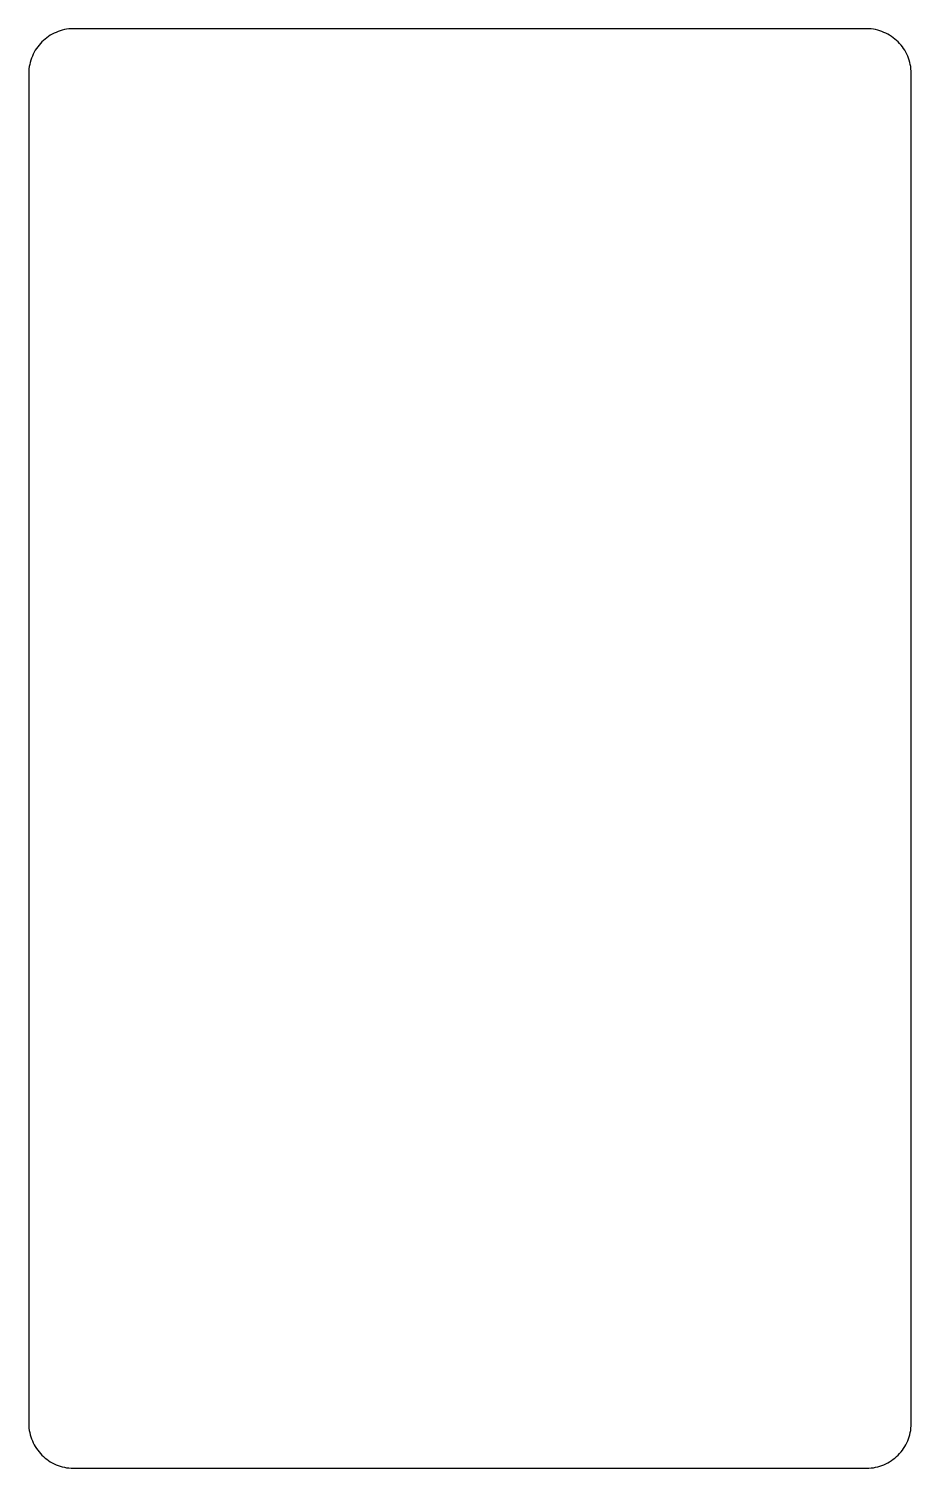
# Model space of a CAD drawing. Extents: x 57 to 137, y -171 to -42.
import ezdxf

# ---------------------------------------------------------------- set-up
doc = ezdxf.new("R2010")
doc.units = 0
doc.layers.add('OUTLINE', color=7, linetype='CONTINUOUS')

msp = doc.modelspace()

# ---------------------------------------------------------------- linework, layer by layer
at = {"layer": 'OUTLINE', "color": 7}
msp.add_lwpolyline([(132.58, -42.09), (130.36, -42.09), (128.14, -42.09), (125.92, -42.09), (123.7, -42.09), (121.47, -42.09), (119.25, -42.09), (117.03, -42.09), (114.81, -42.09), (112.59, -42.09), (110.36, -42.09), (108.14, -42.09), (105.92, -42.09), (103.7, -42.09), (101.48, -42.09), (99.25, -42.09), (97.03, -42.09), (94.81, -42.09), (92.59, -42.09), (90.37, -42.09), (88.14, -42.09), (85.92, -42.09), (83.7, -42.09), (81.48, -42.09), (79.26, -42.09), (77.03, -42.09), (74.81, -42.09), (72.59, -42.09), (70.37, -42.09), (68.15, -42.09), (65.92, -42.09), (63.7, -42.09), (61.48, -42.09), (61.28, -42.1), (61.07, -42.11), (60.87, -42.14), (60.68, -42.17), (60.48, -42.22), (60.29, -42.27), (60.11, -42.34), (59.93, -42.41), (59.75, -42.49), (59.58, -42.58), (59.41, -42.67), (59.25, -42.78), (59.09, -42.89), (58.94, -43.01), (58.79, -43.13), (58.66, -43.27), (58.52, -43.41), (58.4, -43.55), (58.28, -43.7), (58.17, -43.86), (58.06, -44.02), (57.97, -44.19), (57.88, -44.36), (57.8, -44.54), (57.72, -44.72), (57.66, -44.91), (57.61, -45.1), (57.56, -45.29), (57.53, -45.48), (57.5, -45.68), (57.49, -45.89), (57.48, -46.09), (57.48, -46.28), (57.48, -46.47), (57.48, -46.65), (57.48, -46.84), (57.48, -47.03), (57.48, -47.22), (57.48, -47.4), (57.48, -47.59), (57.48, -47.78), (57.48, -47.97), (57.48, -48.15), (57.48, -48.34), (57.48, -48.53), (57.48, -48.72), (57.48, -48.9), (57.48, -49.09), (57.48, -49.28), (57.48, -49.47), (57.48, -49.65), (57.48, -49.84), (57.48, -50.03), (57.48, -50.22), (57.48, -50.4), (57.48, -50.59), (57.48, -50.78), (57.48, -50.97), (57.48, -51.15), (57.48, -51.34), (57.48, -51.53), (57.48, -51.72), (57.48, -51.9), (57.48, -52.09), (57.48, -52.28), (57.48, -52.47), (57.48, -52.65), (57.48, -52.84), (57.48, -53.03), (57.48, -53.22), (57.48, -53.4), (57.48, -53.59), (57.48, -53.78), (57.48, -53.97), (57.48, -54.15), (57.48, -54.34), (57.48, -54.53), (57.48, -54.72), (57.48, -54.9), (57.48, -55.09), (57.48, -55.28), (57.48, -55.47), (57.48, -55.65), (57.48, -55.84), (57.48, -56.03), (57.48, -56.22), (57.48, -56.4), (57.48, -56.59), (57.48, -56.78), (57.48, -56.97), (57.48, -57.15), (57.48, -57.34), (57.48, -57.53), (57.48, -57.72), (57.48, -57.9), (57.48, -58.09), (57.48, -58.22), (57.48, -58.34), (57.48, -58.47), (57.48, -58.59), (57.48, -58.72), (57.48, -58.84), (57.48, -58.97), (57.48, -59.09), (57.48, -59.22), (57.48, -59.34), (57.48, -59.47), (57.48, -59.59), (57.48, -59.72), (57.48, -59.84), (57.48, -59.97), (57.48, -60.09), (57.48, -60.22), (57.48, -60.34), (57.48, -60.47), (57.48, -60.59), (57.48, -60.72), (57.48, -60.84), (57.48, -60.97), (57.48, -61.09), (57.48, -61.22), (57.48, -61.34), (57.48, -61.47), (57.48, -61.59), (57.48, -61.72), (57.48, -61.84), (57.48, -61.97), (57.48, -62.09), (57.48, -64.56), (57.48, -67.03), (57.48, -69.5), (57.48, -71.97), (57.48, -74.44), (57.48, -76.9), (57.48, -79.37), (57.48, -81.84), (57.48, -84.31), (57.48, -86.78), (57.48, -89.25), (57.48, -91.72), (57.48, -94.19), (57.48, -96.65), (57.48, -99.12), (57.48, -101.59), (57.48, -104.06), (57.48, -106.53), (57.48, -109), (57.48, -111.47), (57.48, -113.94), (57.48, -116.4), (57.48, -118.87), (57.48, -121.34), (57.48, -123.81), (57.48, -126.28), (57.48, -128.75), (57.48, -131.22), (57.48, -133.69), (57.48, -136.15), (57.48, -138.62), (57.48, -141.09), (57.48, -141.22), (57.48, -141.34), (57.48, -141.47), (57.48, -141.59), (57.48, -141.72), (57.48, -141.84), (57.48, -141.97), (57.48, -142.09), (57.48, -142.22), (57.48, -142.34), (57.48, -142.47), (57.48, -142.59), (57.48, -142.72), (57.48, -142.84), (57.48, -142.97), (57.48, -143.09), (57.48, -143.22), (57.48, -143.34), (57.48, -143.47), (57.48, -143.59), (57.48, -143.72), (57.48, -143.84), (57.48, -143.97), (57.48, -144.09), (57.48, -144.22), (57.48, -144.34), (57.48, -144.47), (57.48, -144.59), (57.48, -144.72), (57.48, -144.84), (57.48, -144.97), (57.48, -145.09), (57.48, -145.44), (57.48, -145.78), (57.48, -146.12), (57.48, -146.47), (57.48, -146.81), (57.48, -147.15), (57.48, -147.5), (57.48, -147.84), (57.48, -148.19), (57.48, -148.53), (57.48, -148.87), (57.48, -149.22), (57.48, -149.56), (57.48, -149.9), (57.48, -150.25), (57.48, -150.59), (57.48, -150.94), (57.48, -151.28), (57.48, -151.62), (57.48, -151.97), (57.48, -152.31), (57.48, -152.65), (57.48, -153), (57.48, -153.34), (57.48, -153.69), (57.48, -154.03), (57.48, -154.37), (57.48, -154.72), (57.48, -155.06), (57.48, -155.4), (57.48, -155.75), (57.48, -156.09), (57.48, -156.44), (57.48, -156.78), (57.48, -157.12), (57.48, -157.47), (57.48, -157.81), (57.48, -158.15), (57.48, -158.5), (57.48, -158.84), (57.48, -159.19), (57.48, -159.53), (57.48, -159.87), (57.48, -160.22), (57.48, -160.56), (57.48, -160.9), (57.48, -161.25), (57.48, -161.59), (57.48, -161.94), (57.48, -162.28), (57.48, -162.62), (57.48, -162.97), (57.48, -163.31), (57.48, -163.65), (57.48, -164), (57.48, -164.34), (57.48, -164.69), (57.48, -165.03), (57.48, -165.37), (57.48, -165.72), (57.48, -166.06), (57.48, -166.4), (57.48, -166.75), (57.48, -167.09), (57.49, -167.3), (57.5, -167.5), (57.53, -167.7), (57.56, -167.9), (57.61, -168.09), (57.66, -168.28), (57.72, -168.46), (57.8, -168.64), (57.88, -168.82), (57.97, -168.99), (58.06, -169.16), (58.17, -169.32), (58.28, -169.48), (58.4, -169.63), (58.52, -169.78), (58.66, -169.92), (58.79, -170.05), (58.94, -170.18), (59.09, -170.29), (59.25, -170.41), (59.41, -170.51), (59.58, -170.61), (59.75, -170.7), (59.93, -170.78), (60.11, -170.85), (60.29, -170.91), (60.48, -170.97), (60.68, -171.01), (60.87, -171.05), (61.07, -171.07), (61.28, -171.09), (61.48, -171.09), (63.7, -171.09), (65.92, -171.09), (68.15, -171.09), (70.37, -171.09), (72.59, -171.09), (74.81, -171.09), (77.03, -171.09), (79.26, -171.09), (81.48, -171.09), (83.7, -171.09), (85.92, -171.09), (88.14, -171.09), (90.37, -171.09), (92.59, -171.09), (94.81, -171.09), (97.03, -171.09), (99.25, -171.09), (101.48, -171.09), (103.7, -171.09), (105.92, -171.09), (108.14, -171.09), (110.36, -171.09), (112.59, -171.09), (114.81, -171.09), (117.03, -171.09), (119.25, -171.09), (121.47, -171.09), (123.7, -171.09), (125.92, -171.09), (128.14, -171.09), (130.36, -171.09), (132.58, -171.09), (132.79, -171.09), (132.99, -171.07), (133.19, -171.05), (133.39, -171.01), (133.58, -170.97), (133.77, -170.91), (133.96, -170.85), (134.14, -170.78), (134.31, -170.7), (134.49, -170.61), (134.65, -170.51), (134.82, -170.41), (134.97, -170.29), (135.12, -170.18), (135.27, -170.05), (135.41, -169.92), (135.54, -169.78), (135.67, -169.63), (135.79, -169.48), (135.9, -169.32), (136, -169.16), (136.1, -168.99), (136.19, -168.82), (136.27, -168.64), (136.34, -168.46), (136.4, -168.28), (136.46, -168.09), (136.5, -167.9), (136.54, -167.7), (136.56, -167.5), (136.58, -167.3), (136.58, -167.09), (136.58, -166.75), (136.58, -166.4), (136.58, -166.06), (136.58, -165.72), (136.58, -165.37), (136.58, -165.03), (136.58, -164.69), (136.58, -164.34), (136.58, -164), (136.58, -163.65), (136.58, -163.31), (136.58, -162.97), (136.58, -162.62), (136.58, -162.28), (136.58, -161.94), (136.58, -161.59), (136.58, -161.25), (136.58, -160.9), (136.58, -160.56), (136.58, -160.22), (136.58, -159.87), (136.58, -159.53), (136.58, -159.19), (136.58, -158.84), (136.58, -158.5), (136.58, -158.15), (136.58, -157.81), (136.58, -157.47), (136.58, -157.12), (136.58, -156.78), (136.58, -156.44), (136.58, -156.09), (136.58, -155.75), (136.58, -155.4), (136.58, -155.06), (136.58, -154.72), (136.58, -154.37), (136.58, -154.03), (136.58, -153.69), (136.58, -153.34), (136.58, -153), (136.58, -152.65), (136.58, -152.31), (136.58, -151.97), (136.58, -151.62), (136.58, -151.28), (136.58, -150.94), (136.58, -150.59), (136.58, -150.25), (136.58, -149.9), (136.58, -149.56), (136.58, -149.22), (136.58, -148.87), (136.58, -148.53), (136.58, -148.19), (136.58, -147.84), (136.58, -147.5), (136.58, -147.15), (136.58, -146.81), (136.58, -146.47), (136.58, -146.12), (136.58, -145.78), (136.58, -145.44), (136.58, -145.09), (136.58, -144.97), (136.58, -144.84), (136.58, -144.72), (136.58, -144.59), (136.58, -144.47), (136.58, -144.34), (136.58, -144.22), (136.58, -144.09), (136.58, -143.97), (136.58, -143.84), (136.58, -143.72), (136.58, -143.59), (136.58, -143.47), (136.58, -143.34), (136.58, -143.22), (136.58, -143.09), (136.58, -142.97), (136.58, -142.84), (136.58, -142.72), (136.58, -142.59), (136.58, -142.47), (136.58, -142.34), (136.58, -142.22), (136.58, -142.09), (136.58, -141.97), (136.58, -141.84), (136.58, -141.72), (136.58, -141.59), (136.58, -141.47), (136.58, -141.34), (136.58, -141.22), (136.58, -141.09), (136.58, -138.62), (136.58, -136.15), (136.58, -133.69), (136.58, -131.22), (136.58, -128.75), (136.58, -126.28), (136.58, -123.81), (136.58, -121.34), (136.58, -118.87), (136.58, -116.4), (136.58, -113.94), (136.58, -111.47), (136.58, -109), (136.58, -106.53), (136.58, -104.06), (136.58, -101.59), (136.58, -99.12), (136.58, -96.65), (136.58, -94.19), (136.58, -91.72), (136.58, -89.25), (136.58, -86.78), (136.58, -84.31), (136.58, -81.84), (136.58, -79.37), (136.58, -76.9), (136.58, -74.44), (136.58, -71.97), (136.58, -69.5), (136.58, -67.03), (136.58, -64.56), (136.58, -62.09), (136.58, -61.97), (136.58, -61.84), (136.58, -61.72), (136.58, -61.59), (136.58, -61.47), (136.58, -61.34), (136.58, -61.22), (136.58, -61.09), (136.58, -60.97), (136.58, -60.84), (136.58, -60.72), (136.58, -60.59), (136.58, -60.47), (136.58, -60.34), (136.58, -60.22), (136.58, -60.09), (136.58, -59.97), (136.58, -59.84), (136.58, -59.72), (136.58, -59.59), (136.58, -59.47), (136.58, -59.34), (136.58, -59.22), (136.58, -59.09), (136.58, -58.97), (136.58, -58.84), (136.58, -58.72), (136.58, -58.59), (136.58, -58.47), (136.58, -58.34), (136.58, -58.22), (136.58, -58.09), (136.58, -57.9), (136.58, -57.72), (136.58, -57.53), (136.58, -57.34), (136.58, -57.15), (136.58, -56.97), (136.58, -56.78), (136.58, -56.59), (136.58, -56.4), (136.58, -56.22), (136.58, -56.03), (136.58, -55.84), (136.58, -55.65), (136.58, -55.47), (136.58, -55.28), (136.58, -55.09), (136.58, -54.9), (136.58, -54.72), (136.58, -54.53), (136.58, -54.34), (136.58, -54.15), (136.58, -53.97), (136.58, -53.78), (136.58, -53.59), (136.58, -53.4), (136.58, -53.22), (136.58, -53.03), (136.58, -52.84), (136.58, -52.65), (136.58, -52.47), (136.58, -52.28), (136.58, -52.09), (136.58, -51.9), (136.58, -51.72), (136.58, -51.53), (136.58, -51.34), (136.58, -51.15), (136.58, -50.97), (136.58, -50.78), (136.58, -50.59), (136.58, -50.4), (136.58, -50.22), (136.58, -50.03), (136.58, -49.84), (136.58, -49.65), (136.58, -49.47), (136.58, -49.28), (136.58, -49.09), (136.58, -48.9), (136.58, -48.72), (136.58, -48.53), (136.58, -48.34), (136.58, -48.15), (136.58, -47.97), (136.58, -47.78), (136.58, -47.59), (136.58, -47.4), (136.58, -47.22), (136.58, -47.03), (136.58, -46.84), (136.58, -46.65), (136.58, -46.47), (136.58, -46.28), (136.58, -46.09), (136.58, -45.89), (136.56, -45.68), (136.54, -45.48), (136.5, -45.29), (136.46, -45.1), (136.4, -44.91), (136.34, -44.72), (136.27, -44.54), (136.19, -44.36), (136.1, -44.19), (136, -44.02), (135.9, -43.86), (135.79, -43.7), (135.67, -43.55), (135.54, -43.41), (135.41, -43.27), (135.27, -43.13), (135.12, -43.01), (134.97, -42.89), (134.82, -42.78), (134.65, -42.67), (134.49, -42.58), (134.31, -42.49), (134.14, -42.41), (133.96, -42.34), (133.77, -42.27), (133.58, -42.22), (133.39, -42.17), (133.19, -42.14), (132.99, -42.11), (132.79, -42.1), (132.58, -42.09), (132.58, -42.09)], dxfattribs=at)

doc.saveas('drawing.dxf')
